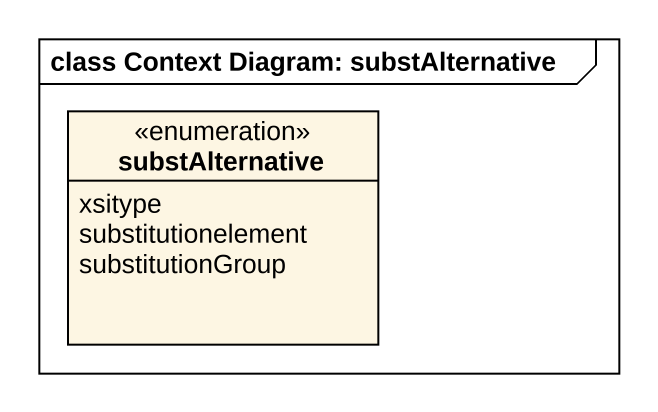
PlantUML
@startuml
mainframe class Context Diagram: substAlternative
hide circle
hide empty members
enum substAlternative {
  xsitype
  substitutionelement
  substitutionGroup
}
@enduml
